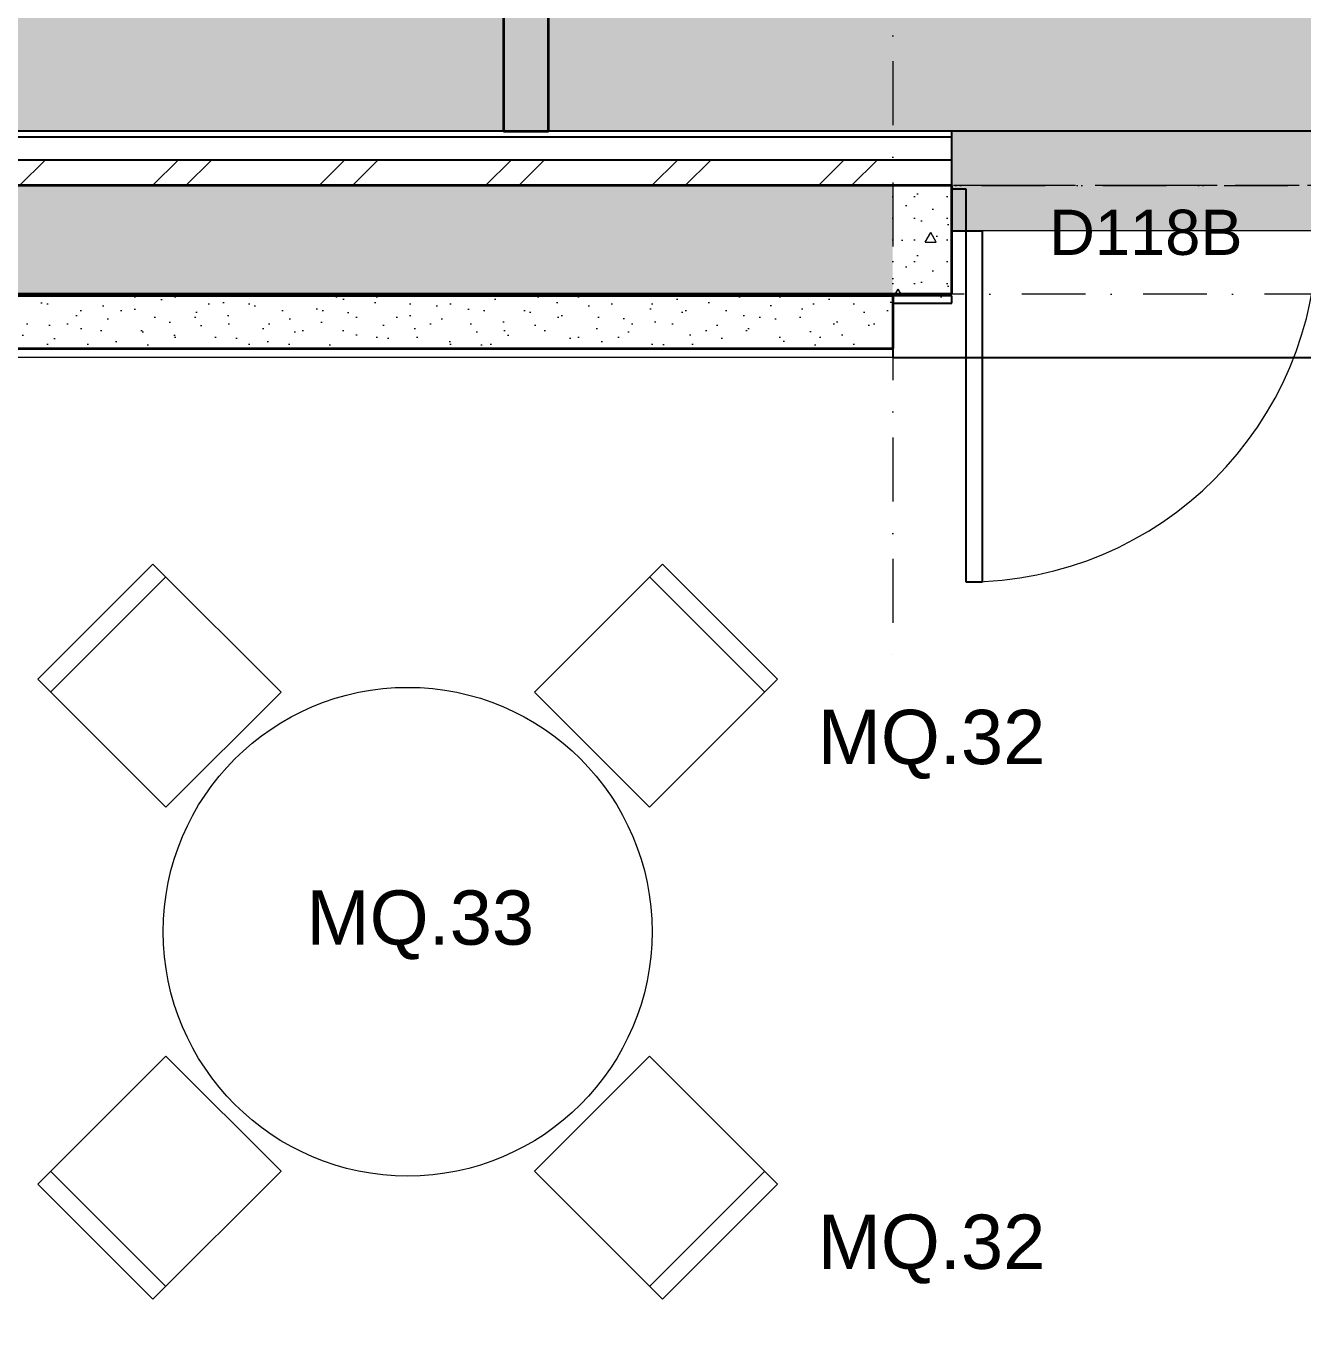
# Model space of a CAD drawing. Header units: millimetres. Extents: x -14278 to 101222, y -22378 to 34603.
# Drawn here: x 13807 to 17333, y -3161 to 441 of the extents above; entities that cross this region are included whole.
import ezdxf
from ezdxf.enums import TextEntityAlignment as Align

# ---------------------------------------------------------------- set-up
doc = ezdxf.new("R2010")
doc.units = ezdxf.units.MM
doc.header["$MEASUREMENT"] = 0
for name, pattern in [('Dot & Dashed', [335.138881, 176.388884, -88.194442, 0, -70.555556]), ('Hidden Line', [195.611112, 141.111112, -54.5]), ('Wipeout_Contour', [1000, 0, -1000])]:
    doc.linetypes.add(name, pattern=pattern)
for name, color, linetype in [('A-Ee_40_20-M_GeneralFFAndEInternalFixed', 7, 'Continuous'), ('A-Zz_20_10_90-T_TextFFEInternal', 7, 'Continuous'), ('NewA-Ee_25_10-M_WallsExternal', 7, 'Continuous'), ('NewA-Ee_25_10-M_WallsInternal', 7, 'Continuous'), ('NewA-Ee_30_40-M_Floors', 7, 'Continuous'), ('NewA-Ee_30_60-M_Pavements', 7, 'Continuous'), ('NewA-Ee_40_20-M_GeneralFFAndEInternalMovable', 7, 'Continuous'), ('NewA-SL-M_SpacesExternal', 7, 'Continuous'), ('NewA-SL-M_SpacesInternal', 7, 'Continuous'), ('NewA-Ss_30_25-M_CeilingAndSoffitSystems', 7, 'Continuous'), ('NewA-Zz_35_40_80-M_GridStructural', 7, 'Continuous'), ('NewA-Zz_50_10_70-P_BoundarySiteRed', 7, 'Continuous'), ('NewA-Zz_50_90_00-M_GrossInternal', 7, 'Continuous')]:
    doc.layers.add(name, color=color, linetype=linetype)
doc.styles.add('GENERATED_STYLE_1', font='')
doc.styles.get('GENERATED_STYLE_1').set_extended_font_data('Arial')
pattern_1 = [(0, (0, 0), (0, 86.60254), [0, -50]), (0, (25, 43.3), (0, 86.60254), [0, -50])]
pattern_2 = [(45, (0, 0), (-229.81, 229.81), []), (45, (-45.96, 45.96), (-229.81, 229.81), [])]
pattern_3 = [(0, (0, 0), (0, 311.769), [30, -150]), (0, (90, 155.9), (0, 311.769), [30, -150]), (60, (0, 0), (-270, 155.8846), [30, -150]), (60, (180, 0), (-270, 155.8846), [30, -150]), (120, (30, 0), (270, 155.8846), [30, -150]), (120, (210, 0), (270, 155.8846), [30, -150]), (0, (0, 30), (0, 60), [0, -60, 0, -90]), (45, (30, 30), (-42.4264, 42.4264), [0, -45, 0, -75])]
pattern_4 = [(45, (0, 175), (-55.68466, 55.68466), [0, -52.5, 0, -78.75]), (110, (175, 175), (74.0008, 26.9341), [0, -38.5, 0, -66.5])]

# ---------------------------------------------------------------- blocks, each defined once
blk = doc.blocks.new('Beam_1_1', base_point=(28050, 0))
at = {"layer": 'NewA-Ee_25_10-M_WallsExternal', "color": 251, "linetype": 'Dot & Dashed', "lineweight": 13}
blk.add_line((28050, 0), (8350, 0), dxfattribs=at)
at = {"layer": 'NewA-Ee_25_10-M_WallsExternal', "color": 6, "linetype": 'Hidden Line', "lineweight": 13}
blk.add_line((28050, 0), (8350, 0), dxfattribs=at)
blk = doc.blocks.new('RECREATION_DINING ROOM_118_18_1', base_point=(18506.4, 5622.1))
at = {"layer": 'NewA-SL-M_SpacesInternal', "color": 253, "linetype": 'Continuous', "lineweight": 13}
for p, q in [((15249.9, 1347.6), (15249.9, 150.3)), ((15249.9, 150.3), (16200, 150.3)), ((16200, 150.3), (27899.7, 150.3))]:
    blk.add_line(p, q, dxfattribs=at)
at = {"layer": 'NewA-SL-M_SpacesInternal', "color": 5, "lineweight": 70, "style": 'GENERATED_STYLE_1'}
for tag, height, p in [('ROOM_NAME', 200, (18317.3, 5349.3)), ('ROOM_NUMBER', 150, (18317.3, 5046.4)), ('adj_text', 150, (18317.3, 4810.7))]:
    blk.add_attdef(tag, text='', height=height, dxfattribs=at).set_placement(p, align=Align.TOP_CENTER)
blk = doc.blocks.new('BAR_119_19_1', base_point=(13074.2, -1043.6))
at = {"layer": 'NewA-SL-M_SpacesInternal', "color": 253, "linetype": 'Continuous', "lineweight": 13}
for p, q in [((15124.9, 150.3), (15124.9, 1222.6)), ((13275, 150.3), (15124.9, 150.3))]:
    blk.add_line(p, q, dxfattribs=at)
at = {"layer": 'NewA-SL-M_SpacesInternal', "color": 5, "lineweight": 70, "style": 'GENERATED_STYLE_1'}
for tag, height, p in [('ROOM_NAME', 200, (13074.2, -735.7)), ('ROOM_NUMBER', 150, (13074.2, -1038.6)), ('adj_text', 150, (13074.2, -1274.3))]:
    blk.add_attdef(tag, text='', height=height, dxfattribs=at).set_placement(p, align=Align.TOP_CENTER)
blk = doc.blocks.new('TERRACE_Terrace_27_1', base_point=(12569.3, -4606.1))
at = {"layer": 'NewA-SL-M_SpacesExternal', "color": 253, "linetype": 'Continuous', "lineweight": 13}
blk.add_line((28524.7, -449.8), (7900.2, -449.8), dxfattribs=at)
at = {"layer": 'NewA-SL-M_SpacesExternal', "color": 5, "lineweight": 70, "style": 'GENERATED_STYLE_1'}
for tag, height, p in [('ROOM_NAME_0', 200, (12569.3, -4298.2)), ('ROOM_NAME_1', 150, (12569.3, -4601.1)), ('adj_text', 150, (12569.3, -4836.8))]:
    blk.add_attdef(tag, text='', height=height, dxfattribs=at).set_placement(p, align=Align.TOP_CENTER)
blk = doc.blocks.new('Mesh_1_1', base_point=(14339.9, 34603))
at = {"layer": 'NewA-Ee_30_60-M_Pavements', "color": 254, "linetype": 'Continuous', "lineweight": 13, "flags": 128}
blk.add_lwpolyline([(14339.9, 34603, -0.414214), (42830.6, 6112.3, -0.414214), (14339.9, -22378.4, -0.414214), (-14150.7, 6112.3, -0.414214)], format="xyb", close=True, dxfattribs=at)
blk.add_lwpolyline([(-474.7, 15724.7), (35324.7, 15724.7), (35324.7, 6075.3), (28524.7, 6075.3), (28524.7, -474.7), (7900.2, -474.7), (7900.2, 2666.8), (6124.7, 2666.8), (6124.7, 1525.3), (1425.3, 1525.3), (1425.3, 6075.3), (-474.7, 6075.3)], close=True, dxfattribs=at)
blk = doc.blocks.new('Slab_4_1', base_point=(11328, 15324.9))
at = {"layer": 'NewA-Ee_30_40-M_Floors', "linetype": 'Continuous', "lineweight": 13}
blk.add_hatch(color=254, dxfattribs=at).paths.add_polyline_path([(11328, 15324.9), (11328, 15099.7), (150.3, 15099.7), (150.3, 9350.5), (-124.9, 9350.5), (-124.9, 8300.5), (150.3, 8300.5), (150.3, 6700.3), (2050.3, 6700.3), (2050.3, 2150.3), (5499.7, 2150.3), (5499.7, 3091.8), (6214.3, 3091.8), (6214.3, 2766.8), (7714.3, 2766.8), (7714.3, 3091.8), (8455.6, 3091.8), (8500.3, 150.3), (16363.1, 150.3), (16363.1, -124.9), (17413.1, -124.9), (17413.1, 150.3), (27899.7, 150.3), (27899.7, 6700.3), (34699.7, 6700.3), (34699.7, 15099.7), (34639.4, 15099.7), (34639.4, 15324.9), (32809.4, 15324.9), (32809.4, 15099.7), (13158, 15099.7), (13158, 15324.9)])
at = {"layer": 'NewA-Ee_30_40-M_Floors', "color": 6, "linetype": 'Continuous', "lineweight": 13, "flags": 128}
blk.add_lwpolyline([(27899.7, 150.3), (17413.1, 150.3), (17413.1, -124.9), (16363.1, -124.9), (16363.1, 150.3), (8500.3, 150.3), (8455.6, 3091.8), (7714.3, 3091.8), (7714.3, 2766.8), (6214.3, 2766.8), (6214.3, 3091.8), (5499.7, 3091.8)], dxfattribs=at)
blk = doc.blocks.new('Slab_6_1', base_point=(17273.6, 6550.3))
at = {"layer": 'NewA-Ss_30_25-M_CeilingAndSoffitSystems', "linetype": 'Continuous', "lineweight": 0}
blk.add_hatch(color=255, dxfattribs=at).paths.add_polyline_path([(17273.6, 6550.3), (15249.9, 6550.3), (15249.9, 150.3), (27899.7, 150.3), (27899.7, 6550), (25956, 6550), (25956, 6144.1), (17273.6, 6144.1)])
at = {"layer": 'NewA-Ss_30_25-M_CeilingAndSoffitSystems', "color": 6, "linetype": 'Continuous', "lineweight": 13, "flags": 128}
blk.add_lwpolyline([(17273.6, 6550.3), (17273.6, 6144.1), (25956, 6144.1), (25956, 6550), (27899.7, 6550), (27899.7, 150.3), (15249.9, 150.3), (15249.9, 6550.3)], close=True, dxfattribs=at)
blk = doc.blocks.new('Slab_19_1', base_point=(12924.2, 4242))
at = {"layer": 'NewA-Ss_30_25-M_CeilingAndSoffitSystems', "linetype": 'Continuous', "lineweight": 0}
blk.add_hatch(color=255, dxfattribs=at).paths.add_polyline_path([(12924.2, 4242), (12924.2, 496.7), (13275, 496.7), (13275, 150.3), (15124.9, 150.3), (15124.9, 1222.6), (14759.3, 1222.6), (14759.3, 1347.6), (15110.7, 1347.6), (15110.9, 4248), (14759.3, 4248), (14759.3, 4371.8), (15124.9, 4371.8), (15124.9, 6192.8), (13600.5, 6192.8), (13600.5, 4242)])
at = {"layer": 'NewA-Ss_30_25-M_CeilingAndSoffitSystems', "color": 6, "linetype": 'Continuous', "lineweight": 13, "flags": 128}
blk.add_lwpolyline([(12924.2, 4242), (13600.5, 4242), (13600.5, 6192.8), (15124.9, 6192.8), (15124.9, 4371.8), (14759.3, 4371.8), (14759.3, 4248), (15110.9, 4248), (15110.7, 1347.6), (14759.3, 1347.6), (14759.3, 1222.6), (15124.9, 1222.6), (15124.9, 150.3), (13275, 150.3), (13275, 496.7), (12924.2, 496.7)], close=True, dxfattribs=at)
blk = doc.blocks.new('Door with Transom 19')
at = {"layer": 'NewA-Ee_25_10-M_WallsExternal', "linetype": 'Continuous'}
for p, q in [((441, 0), (441, 970)), ((441, 970), (485, 970)), ((485, 970), (485, 0)), ((-485, 0), (-525, 0)), ((-525, 0), (-525, -115)), ((-485, -115), (-485, 0)), ((485, 0), (441, 0)), ((525, 0), (485, 0)), ((485, 0), (485, -115)), ((525, -115), (525, 0)), ((-525, -115), (-485, -115)), ((485, -115), (525, -115))]:
    blk.add_line(p, q, dxfattribs=at)
at = {"layer": 'NewA-Ee_25_10-M_WallsExternal', "color": 92, "linetype": 'Continuous', "lineweight": 35}
for p, q in [((-525, 0), (-525, -115)), ((525, 0), (525, -115))]:
    blk.add_line(p, q, dxfattribs=at)
at = {"layer": 'NewA-Ee_25_10-M_WallsExternal', "color": 6, "linetype": 'Continuous', "lineweight": 13}
blk.add_arc((485, 0), 970, 90, 180, dxfattribs=at)
blk = doc.blocks.new('D Marker 19')
at = {"layer": 'NewA-Ee_25_10-M_WallsInternal', "style": 'GENERATED_STYLE_1'}
blk.add_attdef('AC_WIDO_ID', text='', height=125, dxfattribs=at).set_placement((-262.1, 94.8), align=Align.BOTTOM_LEFT)
blk = doc.blocks.new('Wall_9_1', base_point=(28050, 0))
at = {"layer": 'NewA-Ee_25_10-M_WallsExternal', "linetype": 'Continuous', "lineweight": 13}
h = blk.add_hatch(dxfattribs=at)
h.set_pattern_fill('Plaster_0001', color=6, style=0, pattern_type=2)
h.set_pattern_definition(pattern_1)
h.paths.add_polyline_path([(16200, 150.3), (16200, 133.9), (16363.1, 133.9), (16363.1, 150.3)])
h = blk.add_hatch(dxfattribs=at)
h.set_pattern_fill('Insulation_0001', color=6, style=0, pattern_type=2)
h.set_pattern_definition(pattern_2)
h.paths.add_polyline_path([(16200, 70.4), (16200, 0), (16363.1, 0), (16363.1, 70.4)])
h = blk.add_hatch(dxfattribs=at)
h.set_pattern_fill('Structural_Concrete_0001', color=6, style=0, pattern_type=2)
h.set_pattern_definition(pattern_3)
h.paths.add_polyline_path([(16200, 0), (16200, -300), (16363.1, -300), (16363.1, -124.9), (16363.1, -9.9), (16363.1, 0)])
at = {"layer": 'NewA-Ee_25_10-M_WallsExternal', "linetype": 'Continuous'}
for p, q in [((16363.1, 133.9), (16363.1, 150.3)), ((16363.1, 133.9), (16200, 133.9)), ((16363.1, 70.4), (16363.1, 133.9)), ((16363.1, 70.4), (16200, 70.4)), ((16363.1, 0), (16363.1, 70.4)), ((16363.1, -304.8), (16200, -304.8))]:
    blk.add_line(p, q, dxfattribs=at)
at = {"layer": 'NewA-Ee_25_10-M_WallsExternal', "color": 92, "linetype": 'Continuous', "lineweight": 35}
for p, q in [((16363.1, -9.9), (16363.1, 0)), ((16363.1, 0), (16200, 0)), ((16363.1, -124.9), (16363.1, -9.9)), ((16363.1, -300), (16363.1, -124.9)), ((16363.1, -300), (16200, -300))]:
    blk.add_line(p, q, dxfattribs=at)
at = {"layer": 'NewA-Ee_25_10-M_WallsExternal', "linetype": 'Continuous', "flags": 128}
blk.add_lwpolyline([(16363.1, 150.3), (16200, 150.3)], dxfattribs=at)
at = {"layer": 'NewA-Ee_25_10-M_WallsExternal'}
ref = blk.add_blockref('D Marker 19', (16888.1, -324.9), dxfattribs=dict(at, rotation=180))
ref.add_attrib('AC_WIDO_ID', 'D118B', dxfattribs={"color": 7, "height": 125, "rotation": 360, "style": 'GENERATED_STYLE_1'}).set_placement((16632.4, -228.9), align=Align.BOTTOM_LEFT)
at = {"color": 254, "linetype": 'Wipeout_Contour', "lineweight": 0, "ltscale": 89315.624999}
blk.add_wipeout([(16200, -474.7), (28524.7, -474.7), (28374.9, -324.9), (16200, -324.9)], dxfattribs=at).dxf.layer = 'NewA-Ee_25_10-M_WallsExternal'
at = {"layer": 'NewA-Ee_25_10-M_WallsExternal', "linetype": 'Continuous', "lineweight": 13}
h = blk.add_hatch(dxfattribs=at)
h.set_pattern_fill('Render_0001', color=6, style=0, pattern_type=2)
h.set_pattern_definition(pattern_4)
h.paths.add_polyline_path([(16363.1, -304.8), (16200, -304.8), (16200, -324.9), (16363.1, -324.9)])
at = {"layer": 'NewA-Ee_25_10-M_WallsExternal', "linetype": 'Continuous'}
for p, q in [((16363.1, -324.9), (16363.1, -304.8)), ((16200, -324.9), (16363.1, -324.9))]:
    blk.add_line(p, q, dxfattribs=at)
at = {"layer": 'NewA-Ee_25_10-M_WallsExternal', "linetype": 'Continuous', "flags": 128}
for points in [[(16200, -304.8), (16200, -324.9)], [(16200, -324.9), (16200, -474.7)], [(16200, -474.7), (28524.7, -474.7)]]:
    blk.add_lwpolyline(points, dxfattribs=at)
at = {"layer": 'NewA-Ee_25_10-M_WallsExternal', "linetype": 'Continuous', "zscale": 1000, "rotation": 180}
blk.add_blockref('Door with Transom 19', (16888.1, -124.9), dxfattribs=at)
blk = doc.blocks.new('Wall_57_1', base_point=(16200, 0))
at = {"layer": 'NewA-Ee_25_10-M_WallsExternal', "linetype": 'Continuous', "lineweight": 13}
h = blk.add_hatch(dxfattribs=at)
h.set_pattern_fill('Plaster_0001', color=6, style=0, pattern_type=2)
h.set_pattern_definition(pattern_1)
h.paths.add_polyline_path([(16200, 150.3), (11608.3, 150.3), (11608.3, 133.9), (16200, 133.9)])
h = blk.add_hatch(dxfattribs=at)
h.set_pattern_fill('Insulation_0001', color=6, style=0, pattern_type=2)
h.set_pattern_definition(pattern_2)
h.paths.add_polyline_path([(11608.3, 0), (16200, 0), (16200, 70.4), (11608.3, 70.4)])
h = blk.add_hatch(dxfattribs=at)
h.set_pattern_fill('Structural_Concrete_0001', color=6, style=0, pattern_type=2)
h.set_pattern_definition(pattern_3)
h.paths.add_polyline_path([(11595.3, -99.8), (11595.3, -149.8), (11740.3, -149.8), (11740.3, -300), (16200, -300), (16200, 0), (11608.3, 0), (11608.3, -99.8)])
h = blk.add_hatch(dxfattribs=at)
h.set_pattern_fill('Cut_Stone_0001', color=6, style=0, pattern_type=2)
h.set_pattern_definition(pattern_4)
h.paths.add_polyline_path([(16200, -304.8), (11740.3, -304.8), (11740.3, -449.8), (16200, -449.8)])
at = {"layer": 'NewA-Ee_25_10-M_WallsExternal', "linetype": 'Continuous'}
for p, q in [((16200, 133.9), (11608.3, 133.9)), ((16200, 70.4), (11608.3, 70.4))]:
    blk.add_line(p, q, dxfattribs=at)
at = {"layer": 'NewA-Ee_25_10-M_WallsExternal', "color": 92, "linetype": 'Continuous', "lineweight": 35}
for p, q in [((16200, 0), (11608.3, 0)), ((16200, -300), (11740.3, -300)), ((16200, -304.8), (11740.3, -304.8))]:
    blk.add_line(p, q, dxfattribs=at)
at = {"layer": 'NewA-Ee_25_10-M_WallsExternal', "linetype": 'Continuous', "flags": 128}
blk.add_lwpolyline([(16200, 150.3), (11608.3, 150.3)], dxfattribs=at)
at = {"layer": 'NewA-Ee_25_10-M_WallsExternal', "color": 92, "linetype": 'Continuous', "lineweight": 35, "flags": 128}
for points in [[(16200, -304.8), (16200, -449.8)], [(11740.3, -449.8), (16200, -449.8)]]:
    blk.add_lwpolyline(points, dxfattribs=at)
blk = doc.blocks.new('Wall_65_1', base_point=(15249.9, 1347.6))
at = {"layer": 'NewA-Ee_25_10-M_WallsInternal', "color": 92, "linetype": 'Continuous', "lineweight": 35, "flags": 128}
for points in [[(15249.9, 150.3), (15249.9, 1347.6)], [(15124.9, 1222.6), (15124.9, 150.3)], [(15124.9, 150.3), (15249.9, 150.3)]]:
    blk.add_lwpolyline(points, dxfattribs=at)
blk = doc.blocks.new('Standard grid marker')
at = {"layer": 'NewA-Zz_35_40_80-M_GridStructural', "color": 6, "linetype": 'Dot & Dashed', "lineweight": 13}
for p, q in [((1000, 0), (18130.8, 0)), ((18130.8, 0), (19130.8, 0))]:
    blk.add_line(p, q, dxfattribs=at)
at = {"layer": 'NewA-Zz_35_40_80-M_GridStructural', "style": 'GENERATED_STYLE_1'}
blk.add_attdef('AC_MarkerText_1', text='', height=250, rotation=90, dxfattribs=at).set_placement((-250, 14.3), align=Align.MIDDLE_CENTER)
blk = doc.blocks.new('Standard grid marker_2')
at = {"layer": 'NewA-Zz_35_40_80-M_GridStructural', "color": 6, "linetype": 'Dot & Dashed', "lineweight": 13}
blk.add_line((1000, 0), (40175.6, 0), dxfattribs=at)
at = {"layer": 'NewA-Zz_35_40_80-M_GridStructural', "style": 'GENERATED_STYLE_1'}
blk.add_attdef('AC_MarkerText_1', text='', height=250, dxfattribs=at).set_placement((41425.6, 14.3), align=Align.MIDDLE_CENTER)
blk = doc.blocks.new('Standard grid marker_4')
at = {"layer": 'NewA-Zz_35_40_80-M_GridStructural', "color": 6, "linetype": 'Dot & Dashed', "lineweight": 13}
blk.add_line((1000, 0), (40175.6, 0), dxfattribs=at)
blk = doc.blocks.new('Round Table 03 19')
at = {"layer": 'NewA-Ee_40_20-M_GeneralFFAndEInternalMovable', "color": 1, "linetype": 'Continuous', "lineweight": 18}
blk.add_circle((0, 0), 675, dxfattribs=at)
blk = doc.blocks.new('Chair 10 19')
at = {"layer": 'NewA-Ee_40_20-M_GeneralFFAndEInternalMovable', "color": 1, "linetype": 'Continuous', "lineweight": 18}
for p, q in [((450, 0), (0, 0)), ((0, 0), (0, -500)), ((450, -500), (450, 0)), ((0, -50), (450, -50)), ((0, -500), (450, -500))]:
    blk.add_line(p, q, dxfattribs=at)
blk = doc.blocks.new('Label_52_1', base_point=(14470.4, -1862.5))
at = {"layer": 'A-Zz_20_10_90-T_TextFFEInternal', "insert": (14895.4, -1946.8), "char_height": 150, "attachment_point": 2, "style": 'GENERATED_STYLE_1'}
blk.add_mtext('\\fArial|b0|i0|c0|p34;MQ.33\\fArial|b0|i0|c0|p34;\\fArial|b0|i0|c0|p34;\\fArial|b0|i0|c0|p34;\\fArial|b0|i0|c0|p34;\\fArial|b0|i0|c0|p34;\\fArial|b0|i0|c0|p34;\\fArial|b0|i0|c0|p34;\\fArial|b0|i0|c0|p34;\\fArial|b0|i0|c0|p34;\\fArial|b0|i0|c0|p34;\\fArial|b0|i0|c0|p34;\\fArial|b0|i0|c0|p34;\\fArial|b0|i0|c0|p34;\\fArial|b0|i0|c0|p34;\\fArial|b0|i0|c0|p34;\\fArial|b0|i0|c0|p34;\\fArial|b0|i0|c0|p34;\\fArial|b0|i0|c0|p34;\\fArial|b0|i0|c0|p34;\\fArial|b0|i0|c0|p34;\\fArial|b0|i0|c0|p34;\\fArial|b0|i0|c0|p34;\\fArial|b0|i0|c0|p34;\\fArial|b0|i0|c0|p34;\\fArial|b0|i0|c0|p34;\\fArial|b0|i0|c0|p34;\\fArial|b0|i0|c0|p34;\\fArial|b0|i0|c0|p34;\\fArial|b0|i0|c0|p34;}', dxfattribs=at)
blk = doc.blocks.new('Label_115_1', base_point=(15882.2, -2757.9))
at = {"layer": 'A-Zz_20_10_90-T_TextFFEInternal', "insert": (16307.2, -2842.2), "char_height": 150, "attachment_point": 2, "style": 'GENERATED_STYLE_1'}
blk.add_mtext('\\fArial|b0|i0|c0|p34;MQ.32\\fArial|b0|i0|c0|p34;\\fArial|b0|i0|c0|p34;\\fArial|b0|i0|c0|p34;\\fArial|b0|i0|c0|p34;\\fArial|b0|i0|c0|p34;\\fArial|b0|i0|c0|p34;\\fArial|b0|i0|c0|p34;\\fArial|b0|i0|c0|p34;\\fArial|b0|i0|c0|p34;\\fArial|b0|i0|c0|p34;\\fArial|b0|i0|c0|p34;\\fArial|b0|i0|c0|p34;\\fArial|b0|i0|c0|p34;\\fArial|b0|i0|c0|p34;\\fArial|b0|i0|c0|p34;\\fArial|b0|i0|c0|p34;\\fArial|b0|i0|c0|p34;\\fArial|b0|i0|c0|p34;\\fArial|b0|i0|c0|p34;\\fArial|b0|i0|c0|p34;\\fArial|b0|i0|c0|p34;\\fArial|b0|i0|c0|p34;\\fArial|b0|i0|c0|p34;\\fArial|b0|i0|c0|p34;\\fArial|b0|i0|c0|p34;\\fArial|b0|i0|c0|p34;\\fArial|b0|i0|c0|p34;\\fArial|b0|i0|c0|p34;\\fArial|b0|i0|c0|p34;}', dxfattribs=at)
blk = doc.blocks.new('Label_116_1', base_point=(15882.2, -1363.6))
at = {"layer": 'A-Zz_20_10_90-T_TextFFEInternal', "insert": (16307.2, -1447.9), "char_height": 150, "attachment_point": 2, "style": 'GENERATED_STYLE_1'}
blk.add_mtext('\\fArial|b0|i0|c0|p34;MQ.32\\fArial|b0|i0|c0|p34;\\fArial|b0|i0|c0|p34;\\fArial|b0|i0|c0|p34;\\fArial|b0|i0|c0|p34;\\fArial|b0|i0|c0|p34;\\fArial|b0|i0|c0|p34;\\fArial|b0|i0|c0|p34;\\fArial|b0|i0|c0|p34;\\fArial|b0|i0|c0|p34;\\fArial|b0|i0|c0|p34;\\fArial|b0|i0|c0|p34;\\fArial|b0|i0|c0|p34;\\fArial|b0|i0|c0|p34;\\fArial|b0|i0|c0|p34;\\fArial|b0|i0|c0|p34;\\fArial|b0|i0|c0|p34;\\fArial|b0|i0|c0|p34;\\fArial|b0|i0|c0|p34;\\fArial|b0|i0|c0|p34;\\fArial|b0|i0|c0|p34;\\fArial|b0|i0|c0|p34;\\fArial|b0|i0|c0|p34;\\fArial|b0|i0|c0|p34;\\fArial|b0|i0|c0|p34;\\fArial|b0|i0|c0|p34;\\fArial|b0|i0|c0|p34;\\fArial|b0|i0|c0|p34;\\fArial|b0|i0|c0|p34;\\fArial|b0|i0|c0|p34;}', dxfattribs=at)

msp = doc.modelspace()

# ---------------------------------------------------------------- hatches: boundary and pattern name
at = {"layer": 'A-Ee_40_20-M_GeneralFFAndEInternalFixed', "linetype": 'Continuous', "lineweight": 13}
msp.add_hatch(color=11, dxfattribs=at).paths.add_polyline_path([(14759.3, 1222.6), (15124.9, 1222.6), (15124.9, 150.3), (13275, 150.3), (13275, 496.7), (12924.2, 496.7), (12924.2, 3326.9), (13543.5, 3326.9), (13543.5, 774.5), (14759.3, 774.5)])
at = {"layer": 'NewA-Zz_50_90_00-M_GrossInternal', "linetype": 'Continuous', "lineweight": 140}
msp.add_hatch(color=1, dxfattribs=at).paths.add_polyline_path([(150.3, 15099.7), (34699.7, 15099.7), (34699.7, 6700.3), (27899.7, 6700.3), (27899.7, 150.3), (8500.3, 150.3), (8500.3, 3091.8), (5499.7, 3091.8), (5499.7, 2150.3), (2050.3, 2150.3), (2050.3, 6700.3), (150.3, 6700.3)])

# ---------------------------------------------------------------- linework, layer by layer
at = {"layer": 'A-Ee_40_20-M_GeneralFFAndEInternalFixed', "linetype": 'Continuous', "flags": 128}
msp.add_lwpolyline([(14759.3, 1222.6), (15124.9, 1222.6), (15124.9, 150.3), (13275, 150.3), (13275, 496.7), (12924.2, 496.7), (12924.2, 3326.9), (13543.5, 3326.9), (13543.5, 774.5), (14759.3, 774.5)], close=True, dxfattribs=at)
at = {"layer": 'NewA-Zz_50_90_00-M_GrossInternal', "linetype": 'Continuous', "flags": 128}
msp.add_lwpolyline([(150.3, 15099.7), (34699.7, 15099.7), (34699.7, 6700.3), (27899.7, 6700.3), (27899.7, 150.3), (8500.3, 150.3), (8500.3, 3091.8), (5499.7, 3091.8), (5499.7, 2150.3), (2050.3, 2150.3), (2050.3, 6700.3), (150.3, 6700.3)], close=True, dxfattribs=at)

# ---------------------------------------------------------------- block references
at = {"layer": 'A-Zz_20_10_90-T_TextFFEInternal', "color": 6, "linetype": 'Continuous', "lineweight": 13}
for name, p in [('Label_116_1', (15882.2, -1363.6)), ('Label_52_1', (14470.4, -1862.5)), ('Label_115_1', (15882.2, -2757.9))]:
    msp.add_blockref(name, p, dxfattribs=at)
at = {"layer": 'NewA-Ee_25_10-M_WallsExternal', "color": 6, "lineweight": 13}
msp.add_blockref('Beam_1_1', (28050, 0), dxfattribs=at)
at = {"layer": 'NewA-Ee_25_10-M_WallsInternal', "color": 92, "lineweight": 35}
msp.add_blockref('Wall_65_1', (15249.9, 1347.6), dxfattribs=at)
at = {"layer": 'NewA-Ee_30_40-M_Floors', "color": 6, "linetype": 'Continuous', "lineweight": 13}
msp.add_blockref('Slab_4_1', (11328, 15324.9), dxfattribs=at)
at = {"layer": 'NewA-Ee_30_60-M_Pavements', "color": 254, "lineweight": 13}
msp.add_blockref('Mesh_1_1', (14339.9, 34603), dxfattribs=at)
at = {"layer": 'NewA-Ee_40_20-M_GeneralFFAndEInternalMovable', "color": 6, "linetype": 'Continuous', "lineweight": 13, "zscale": 1000}
for p, rotation in [((13839, -1363.6), 44.99999999999999), ((15882.2, -2757.9), 225)]:
    msp.add_blockref('Chair 10 19', p, dxfattribs=dict(at, rotation=rotation))
at = {"layer": 'NewA-Ee_40_20-M_GeneralFFAndEInternalMovable', "color": 6, "linetype": 'Continuous', "lineweight": 13, "xscale": -1, "zscale": 1000}
for p, rotation in [((15882.2, -1363.6), 315), ((13839, -2757.9), 134.9999999999999)]:
    msp.add_blockref('Chair 10 19', p, dxfattribs=dict(at, rotation=rotation))
at = {"layer": 'NewA-Ee_40_20-M_GeneralFFAndEInternalMovable', "color": 6, "linetype": 'Continuous', "lineweight": 13, "zscale": 1000}
msp.add_blockref('Round Table 03 19', (14860.6, -2060.8), dxfattribs=at)
at = {"layer": 'NewA-SL-M_SpacesExternal', "linetype": 'Continuous'}
msp.add_blockref('TERRACE_Terrace_27_1', (12569.3, -4606.1), dxfattribs=at)
at = {"layer": 'NewA-SL-M_SpacesInternal', "linetype": 'Continuous'}
for name, p in [('RECREATION_DINING ROOM_118_18_1', (18506.4, 5622.1)), ('BAR_119_19_1', (13074.2, -1043.6))]:
    msp.add_blockref(name, p, dxfattribs=at)
at = {"layer": 'NewA-Ss_30_25-M_CeilingAndSoffitSystems', "color": 6, "linetype": 'Continuous', "lineweight": 13}
for name, p in [('Slab_6_1', (17273.6, 6550.3)), ('Slab_19_1', (12924.2, 4242))]:
    msp.add_blockref(name, p, dxfattribs=at)

# ---------------------------------------------------------------- next in the draw order: block references
at = {"layer": 'NewA-Ee_25_10-M_WallsExternal', "color": 92, "lineweight": 35}
msp.add_blockref('Wall_9_1', (28050, 0), dxfattribs=at)

# ---------------------------------------------------------------- next in the draw order: linework, layer by layer
at = {"layer": 'NewA-Zz_50_10_70-P_BoundarySiteRed', "color": 1, "linetype": 'Continuous', "lineweight": 140}
msp.add_circle((14339.9, 6112.3), 28490.7, dxfattribs=at)

# ---------------------------------------------------------------- next in the draw order: block references
at = {"layer": 'NewA-Ee_25_10-M_WallsExternal', "color": 92, "lineweight": 35}
msp.add_blockref('Wall_57_1', (16200, 0), dxfattribs=at)
at = {"layer": 'NewA-Zz_35_40_80-M_GridStructural', "color": 1, "linetype": 'Continuous', "lineweight": 18, "zscale": 1000}
for name, p, rotation in [('Standard grid marker', (16200, 17770.2), 270), ('Standard grid marker_4', (39523.3, -300), 180)]:
    msp.add_blockref(name, p, dxfattribs=dict(at, rotation=rotation))
msp.add_blockref('Standard grid marker_2', (-1652.3, 0), dxfattribs=at)

doc.saveas('drawing.dxf')
